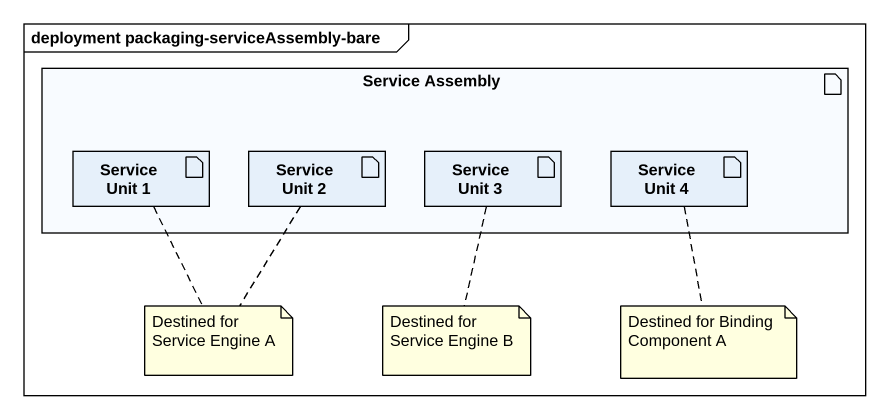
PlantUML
@startuml
mainframe deployment packaging-serviceAssembly-bare
artifact "Service Assembly" as Service_Assembly {
  artifact "Service Unit 1" as Service_Unit_1
  artifact "Service Unit 2" as Service_Unit_2
  artifact "Service Unit 3" as Service_Unit_3
  artifact "Service Unit 4" as Service_Unit_4
}
note as N1
  Destined for Service Engine A
end note
N1 .. Service_Unit_1
N1 .. Service_Unit_2
note bottom of Service_Unit_3 : Destined for Service Engine B
note bottom of Service_Unit_4 : Destined for Binding Component A
@enduml
